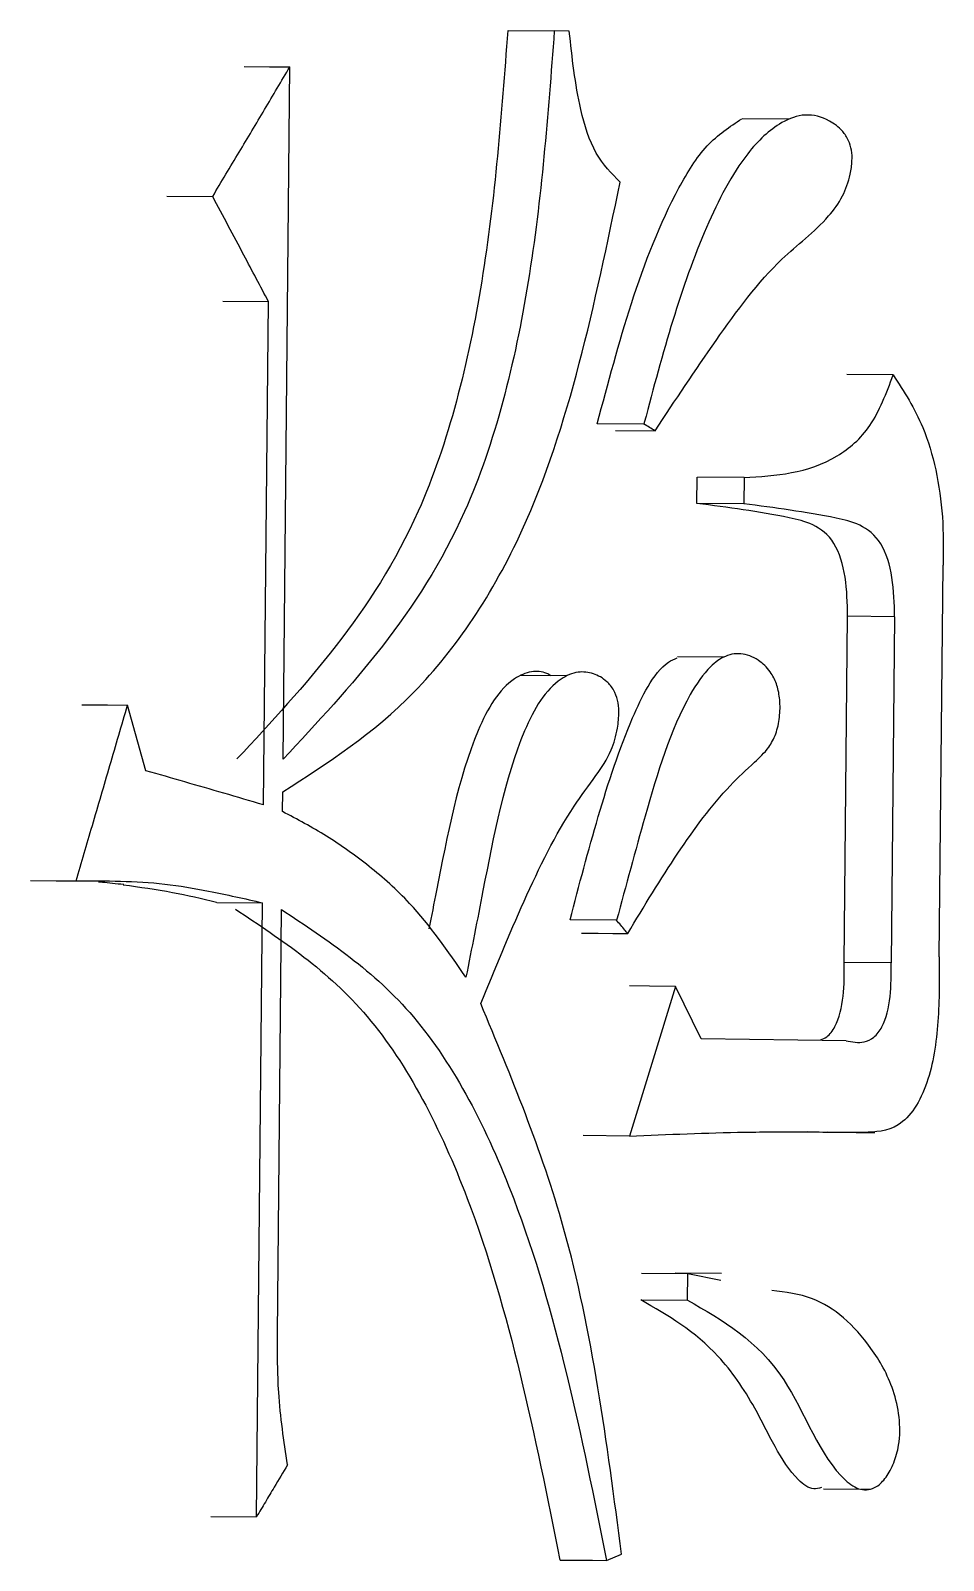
# Model space of a CAD drawing. Header units: millimetres. Extents: x 2448 to 4397, y 790 to 2168.
# Drawn here: x 3209.452 to 3210.813, y 992.833 to 995.113 of the extents above; entities that cross this region are included whole.
import ezdxf

# ---------------------------------------------------------------- set-up
doc = ezdxf.new("R2010")
doc.units = ezdxf.units.MM

msp = doc.modelspace()

# ---------------------------------------------------------------- linework, layer by layer
at = {"color": 7, "linetype": 'Continuous', "lineweight": 25}
for p, q in [((3210.1641, 995.113), (3210.2329, 995.1125)), ((3210.2553, 995.1122), (3210.2329, 995.1125)), ((3209.8287, 994.0271), (3209.8389, 995.059)), ((3210.5826, 994.9811), (3210.5129, 994.9817)), ((3209.6556, 994.8662), (3209.7238, 994.8657)), ((3209.8072, 994.7089), (3209.7389, 994.7094)), ((3209.7997, 993.9593), (3209.8072, 994.7089)), ((3210.7381, 994.5999), (3210.6687, 994.6004)), ((3210.3665, 994.5266), (3210.297, 994.5272)), ((3210.3244, 994.5172), (3210.3831, 994.5167)), ((3210.4456, 994.4085), (3210.446, 994.4474)), ((3210.5157, 994.4469), (3210.4465, 994.4474)), ((3210.5157, 994.4469), (3210.5153, 994.4079)), ((3210.5153, 994.4079), (3210.4456, 994.4085)), ((3210.8065, 993.7325), (3210.8123, 994.3166)), ((3210.665, 993.7242), (3210.6701, 994.2402)), ((3210.7401, 994.2396), (3210.6701, 994.2402)), ((3210.7401, 994.2396), (3210.735, 993.7236)), ((3210.4861, 994.1795), (3210.4165, 994.18)), ((3210.2517, 994.1514), (3210.1824, 994.152)), ((3209.6244, 994.0101), (3209.597, 994.1078)), ((3209.8279, 993.9492), (3209.8282, 993.9784)), ((3209.73, 993.8138), (3209.7983, 993.8132)), ((3209.7892, 992.8981), (3209.7983, 993.8132)), ((3209.8202, 993.1704), (3209.8265, 993.8031)), ((3210.3258, 993.7872), (3210.2564, 993.7878)), ((3210.735, 993.7236), (3210.665, 993.7242)), ((3210.4138, 993.6887), (3210.3449, 993.4656)), ((3210.4519, 993.6103), (3210.4138, 993.6887)), ((3210.6677, 993.6076), (3210.4519, 993.6103)), ((3210.3449, 993.4656), (3210.2759, 993.4662)), ((3210.624, 993.4716), (3210.6106, 993.4717)), ((3210.6939, 993.471), (3210.6402, 993.4714)), ((3210.6941, 993.471), (3210.7105, 993.4709)), ((3210.4318, 993.2601), (3210.3627, 993.2607)), ((3210.482, 993.2609), (3210.4129, 993.2614)), ((3210.4314, 993.221), (3210.4318, 993.2601)), ((3210.481, 993.2503), (3210.4318, 993.2601)), ((3210.3624, 993.2216), (3210.4314, 993.221)), ((3210.6342, 992.9398), (3210.6892, 992.9394)), ((3210.6903, 992.9394), (3210.7036, 992.9393)), ((3209.721, 992.8987), (3209.7892, 992.8981)), ((3210.3108, 992.8332), (3210.3331, 992.8427))]:
    msp.add_line(p, q, dxfattribs=at)
at = {"color": 7, "linetype": 'Continuous', "lineweight": 25, "flags": 128}
for points in [[(3209.7706, 995.0595), (3209.8087, 995.0592), (3209.8389, 995.059)], [(3209.529, 994.1084), (3209.5669, 994.1081), (3209.597, 994.1078)], [(3209.4524, 993.8464), (3209.4903, 993.8461), (3209.5203, 993.8459)], [(3210.2734, 993.7681), (3210.2981, 993.7679), (3210.3202, 993.7677), (3210.3423, 993.7675)], [(3210.4138, 993.6887), (3210.3749, 993.689), (3210.3448, 993.6893)], [(3210.2418, 992.8338), (3210.2694, 992.8335), (3210.2901, 992.8334), (3210.3108, 992.8332)]]:
    msp.add_lwpolyline(points, dxfattribs=at)
at = {"color": 7, "linetype": 'Continuous', "lineweight": 25}
for points, knots in [([(3210.1636, 995.113), (3210.1542, 994.9881), (3210.1355, 994.7399), (3210.0304, 994.3185), (3209.8613, 994.1366), (3209.76, 994.0276)], [0, 0, 0, 0, 0.288961, 0.573748, 1, 1, 1, 1]), ([(3210.2329, 995.1125), (3210.2235, 994.9875), (3210.2048, 994.7393), (3210.0994, 994.3178), (3209.9302, 994.136), (3209.8287, 994.0271)], [0, 0, 0, 0, 0.288856, 0.573589, 1, 1, 1, 1]), ([(3210.3311, 994.8873), (3210.3182, 994.9002), (3210.2918, 994.9267), (3210.2664, 995.0091), (3210.2595, 995.0729), (3210.2553, 995.1122)], [0, 0, 0, 0, 0.2677661, 0.5484987, 1, 1, 1, 1]), ([(3209.7238, 994.8657), (3209.737, 994.8878), (3209.7628, 994.9311), (3209.8012, 994.9955), (3209.8263, 995.0378), (3209.8389, 995.059)], [0, 0, 0, 0, 0.3437, 0.67185, 1, 1, 1, 1]), ([(3210.3831, 994.5168), (3210.4131, 994.5619), (3210.4732, 994.6522), (3210.5572, 994.7668), (3210.6285, 994.8178), (3210.6627, 994.8632), (3210.6734, 994.8934), (3210.6771, 994.9173), (3210.6765, 994.9349), (3210.6717, 994.9507), (3210.6606, 994.9668), (3210.6388, 994.9825), (3210.6072, 994.991), (3210.5639, 994.9752), (3210.5097, 994.9232), (3210.4558, 994.8183), (3210.4074, 994.6805), (3210.3804, 994.5794), (3210.3667, 994.5274), (3210.3665, 994.5266)], [0, 0, 0, 0, 0.141031, 0.282341, 0.374293, 0.406121, 0.432828, 0.447383, 0.45881, 0.470329, 0.484531, 0.509666, 0.551608, 0.592091, 0.658816, 0.763853, 0.878576, 0.998123, 1, 1, 1, 1]), ([(3210.297, 994.5272), (3210.3131, 994.5876), (3210.3459, 994.7111), (3210.4005, 994.852), (3210.4586, 994.9463), (3210.4945, 994.9698), (3210.5124, 994.9816)], [0, 0, 0, 0, 0.336193, 0.687467, 0.843667, 1, 1, 1, 1]), ([(3209.8282, 993.9784), (3209.8957, 994.0219), (3210.0327, 994.1101), (3210.2321, 994.4102), (3210.2932, 994.7048), (3210.3311, 994.8873)], [0, 0, 0, 0, 0.270109, 0.547916, 1, 1, 1, 1]), ([(3209.8072, 994.7089), (3209.7949, 994.732), (3209.7749, 994.7696), (3209.7471, 994.8219), (3209.7315, 994.8511), (3209.7238, 994.8657)], [0, 0, 0, 0, 0.4417547, 0.7208773, 1, 1, 1, 1]), ([(3210.5157, 994.4469), (3210.5631, 994.4498), (3210.6295, 994.454), (3210.7077, 994.5197), (3210.7278, 994.5727), (3210.7381, 994.5999)], [0, 0, 0, 0, 0.549743, 0.769879, 1, 1, 1, 1]), ([(3210.7381, 994.5999), (3210.7541, 994.5752), (3210.7807, 994.5341), (3210.803, 994.4587), (3210.8131, 994.3887), (3210.8126, 994.3407), (3210.8123, 994.3166)], [0, 0, 0, 0, 0.330427, 0.550547, 0.774553, 1, 1, 1, 1]), ([(3210.3831, 994.5167), (3210.3803, 994.5184), (3210.3748, 994.5217), (3210.3693, 994.525), (3210.3665, 994.5266)], [0, 0, 0, 0, 0.5, 1, 1, 1, 1]), ([(3210.6701, 994.2402), (3210.6697, 994.2597), (3210.6689, 994.2983), (3210.6526, 994.3536), (3210.6185, 994.3794), (3210.5495, 994.3947), (3210.4916, 994.4024), (3210.4456, 994.4085)], [0, 0, 0, 0, 0.130809, 0.257515, 0.385561, 0.512427, 1, 1, 1, 1]), ([(3210.7401, 994.2396), (3210.7397, 994.2592), (3210.7388, 994.2977), (3210.7225, 994.353), (3210.6885, 994.3789), (3210.6193, 994.3942), (3210.5613, 994.4018), (3210.5153, 994.4079)], [0, 0, 0, 0, 0.130677, 0.257295, 0.385347, 0.512253, 1, 1, 1, 1]), ([(3210.2564, 993.7878), (3210.2699, 993.8393), (3210.2971, 993.9424), (3210.3356, 994.0603), (3210.3716, 994.1369), (3210.3951, 994.169), (3210.4118, 994.1765), (3210.4163, 994.1785)], [0, 0, 0, 0, 0.351622, 0.703782, 0.828093, 0.953503, 1, 1, 1, 1]), ([(3210.3423, 993.7675), (3210.3668, 993.808), (3210.4145, 993.8868), (3210.4781, 993.9732), (3210.5264, 994.0182), (3210.5509, 994.0407), (3210.5639, 994.0644), (3210.5693, 994.0896), (3210.5698, 994.1147), (3210.5655, 994.1377), (3210.5556, 994.158), (3210.5384, 994.1756), (3210.5146, 994.1864), (3210.4883, 994.1831), (3210.4604, 994.1629), (3210.4118, 994.0905), (3210.371, 993.9547), (3210.3397, 993.8389), (3210.3258, 993.7872)], [0, 0, 0, 0, 0.145387, 0.283229, 0.341602, 0.376428, 0.39894, 0.421519, 0.444237, 0.463626, 0.483047, 0.510337, 0.547078, 0.583498, 0.616519, 0.671207, 0.85334, 1, 1, 1, 1]), ([(3210.2276, 994.1516), (3210.2257, 994.1528), (3210.2167, 994.1585), (3210.1976, 994.1589), (3210.1699, 994.1475), (3210.1415, 994.1173), (3210.0929, 994.0173), (3210.0697, 993.8943), (3210.0499, 993.7934), (3210.0462, 993.7745)], [0, 0, 0, 0, 0.0189, 0.087923, 0.167317, 0.27708, 0.389775, 0.885199, 1, 1, 1, 1]), ([(3210.1234, 993.6631), (3210.1444, 993.7144), (3210.1866, 993.817), (3210.2435, 993.9333), (3210.2925, 993.9989), (3210.3174, 994.0346), (3210.3273, 994.0697), (3210.3298, 994.0956), (3210.3278, 994.1155), (3210.3216, 994.1315), (3210.3093, 994.146), (3210.291, 994.156), (3210.2672, 994.1589), (3210.2392, 994.1467), (3210.2108, 994.1168), (3210.1621, 994.0169), (3210.1343, 993.8698), (3210.1098, 993.7452), (3210.1013, 993.7024)], [0, 0, 0, 0, 0.149739, 0.299827, 0.355716, 0.398465, 0.427487, 0.448137, 0.462119, 0.476212, 0.493314, 0.520904, 0.550294, 0.584186, 0.630948, 0.678953, 0.889441, 1, 1, 1, 1]), ([(3209.5203, 993.8459), (3209.5284, 993.8733), (3209.5452, 993.9307), (3209.5707, 994.018), (3209.5882, 994.0779), (3209.597, 994.1078)], [0, 0, 0, 0, 0.314201, 0.657101, 1, 1, 1, 1]), ([(3209.7997, 993.9593), (3209.7799, 993.965), (3209.7409, 993.9764), (3209.6825, 993.9933), (3209.6438, 994.0045), (3209.6244, 994.0101)], [0, 0, 0, 0, 0.339434, 0.669717, 1, 1, 1, 1]), ([(3210.1013, 993.7023), (3210.0744, 993.7412), (3210.0302, 993.8047), (3209.9574, 993.8688), (3209.8939, 993.9142), (3209.8499, 993.9376), (3209.8279, 993.9492)], [0, 0, 0, 0, 0.344838, 0.564754, 0.782976, 1, 1, 1, 1]), ([(3209.5203, 993.8459), (3209.5645, 993.846), (3209.6306, 993.8462), (3209.7231, 993.8303), (3209.7715, 993.8193), (3209.7983, 993.8132)], [0, 0, 0, 0, 0.47197, 0.707644, 1, 1, 1, 1]), ([(3209.5535, 993.8447), (3209.5554, 993.8445), (3209.5663, 993.8434), (3209.58, 993.842), (3209.5912, 993.8408)], [0, 0, 0, 0, 0.182444, 1, 1, 1, 1]), ([(3209.7296, 993.8138), (3209.7078, 993.819), (3209.6617, 993.8299), (3209.6151, 993.8362), (3209.5905, 993.8395)], [0, 0, 0, 0, 0.472948, 1, 1, 1, 1]), ([(3209.7577, 993.8037), (3209.8267, 993.7581), (3209.9672, 993.6651), (3210.144, 993.3195), (3210.2041, 993.0194), (3210.2413, 992.8338)], [0, 0, 0, 0, 0.268411, 0.547263, 1, 1, 1, 1]), ([(3209.8265, 993.8031), (3209.8955, 993.7575), (3210.0361, 993.6646), (3210.2133, 993.319), (3210.2735, 993.0189), (3210.3108, 992.8332)], [0, 0, 0, 0, 0.2685565, 0.5474218, 1, 1, 1, 1]), ([(3210.3423, 993.7675), (3210.3409, 993.7692), (3210.3375, 993.7733), (3210.3319, 993.7798), (3210.3278, 993.7847), (3210.3258, 993.7872)], [0, 0, 0, 0, 0.253832, 0.626916, 1, 1, 1, 1]), ([(3210.8065, 993.7325), (3210.8068, 993.7005), (3210.8072, 993.6369), (3210.7953, 993.5571), (3210.7714, 993.5056), (3210.7392, 993.4726), (3210.7116, 993.4716), (3210.6939, 993.471)], [0, 0, 0, 0, 0.261705, 0.520058, 0.649808, 0.775125, 1, 1, 1, 1]), ([(3210.6295, 993.6089), (3210.6328, 993.6101), (3210.6411, 993.6133), (3210.656, 993.6336), (3210.6655, 993.6743), (3210.6651, 993.7074), (3210.665, 993.7242)], [0, 0, 0, 0, 0.115017, 0.289471, 0.640051, 1, 1, 1, 1]), ([(3210.6677, 993.6076), (3210.6768, 993.6058), (3210.6908, 993.6031), (3210.7097, 993.6117), (3210.7261, 993.6327), (3210.7354, 993.6738), (3210.7351, 993.7069), (3210.735, 993.7236)], [0, 0, 0, 0, 0.2263406, 0.3508721, 0.4789084, 0.7360452, 1, 1, 1, 1]), ([(3210.3331, 992.8427), (3210.3114, 993.0091), (3210.273, 993.3036), (3210.1687, 993.5542), (3210.1233, 993.6631)], [0, 0, 0, 0, 0.565481, 1, 1, 1, 1]), ([(3210.3449, 993.4656), (3210.4023, 993.468), (3210.4893, 993.4717), (3210.6055, 993.472), (3210.6645, 993.4713), (3210.6939, 993.471)], [0, 0, 0, 0, 0.491412, 0.745693, 1, 1, 1, 1]), ([(3210.4314, 993.221), (3210.4839, 993.191), (3210.5792, 993.1363), (3210.6327, 992.9752), (3210.6888, 992.936), (3210.7115, 992.9396), (3210.7282, 992.9565), (3210.7396, 992.9782), (3210.7483, 993.0087), (3210.7483, 993.0475), (3210.7358, 993.0999), (3210.6955, 993.1702), (3210.6314, 993.2271), (3210.5776, 993.233), (3210.557, 993.2352)], [0, 0, 0, 0, 0.245403, 0.445656, 0.482569, 0.518541, 0.543938, 0.570967, 0.59822, 0.638176, 0.678453, 0.756939, 0.907138, 1, 1, 1, 1]), ([(3210.6313, 992.9418), (3210.6274, 992.9407), (3210.6153, 992.9373), (3210.5743, 992.9699), (3210.5389, 993.0552), (3210.4657, 993.1613), (3210.4022, 993.1982), (3210.3619, 993.2216)], [0, 0, 0, 0, 0.035858, 0.109463, 0.393928, 0.615712, 1, 1, 1, 1]), ([(3209.8352, 992.9755), (3209.8299, 993.0113), (3209.8205, 993.0755), (3209.8203, 993.1413), (3209.8202, 993.1704)], [0, 0, 0, 0, 0.558776, 1, 1, 1, 1]), ([(3209.8352, 992.9755), (3209.8286, 992.9644), (3209.8177, 992.946), (3209.8023, 992.9202), (3209.7936, 992.9055), (3209.7892, 992.8981)], [0, 0, 0, 0, 0.429625, 0.714813, 1, 1, 1, 1])]:
    msp.add_open_spline(points, degree=3, knots=knots, dxfattribs=at)

doc.saveas('drawing.dxf')
